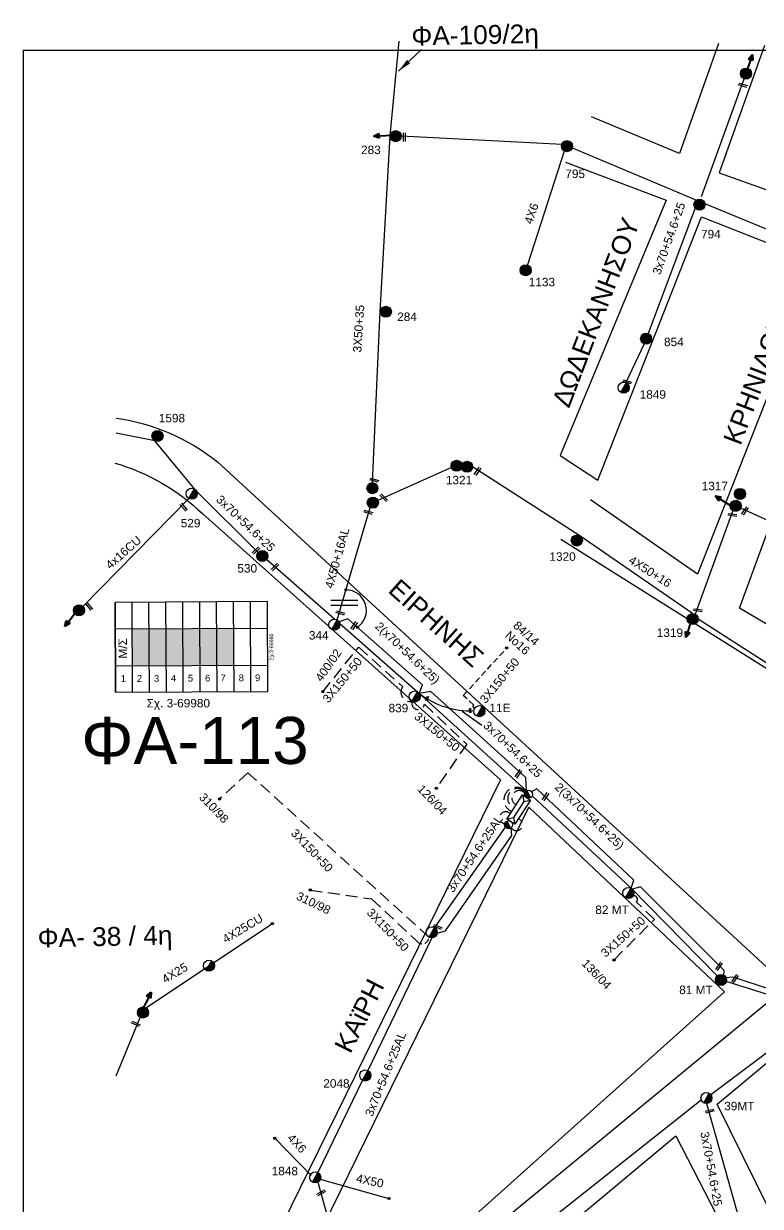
# Model space of a CAD drawing. Header units: millimetres. Extents: x -2449 to 9266, y 48 to 3905.
# Drawn here: x 7022.9 to 7179.7, y 3641.5 to 3893.1 of the extents above; entities that cross this region are included whole.
import ezdxf
from ezdxf.enums import TextEntityAlignment as Align

# ---------------------------------------------------------------- set-up
doc = ezdxf.new("R2010")
doc.units = ezdxf.units.MM
doc.linetypes.add('DASHED', pattern=[19.05, 12.7, -6.35])
for name, color, linetype in [('Άγνωστα', 7, 'Continuous'), ('Ασφαλειοκιβώτια Χ.Τ 9 αναχωρήσεων', 7, 'Continuous'), ('Γυμνά εναέρια ΧΤ (3Φ)   4x16CU', 7, 'Continuous'), ('Γυμνά εναέρια ΧΤ και ΦΟΠ (3Φ)   4x50+16AL', 7, 'Continuous'), ('Επίτονοι', 7, 'Continuous'), ('Επιγραφές - Σχήματα', 7, 'Continuous'), ('Καλώδια ΧΤ   3x150AL+50CU', 7, 'DASHED'), ('Μηχανική τομή', 7, 'Continuous'), ('Στύλος Ξύλινος', 7, 'Continuous'), ('Στύλος Ξύλινος @ 1', 7, 'Continuous'), ('Στύλος ΦΜ', 7, 'Continuous'), ('Στύλος ΦΜ @ 1', 7, 'Continuous'), ('Συνδέσεις', 7, 'Continuous'), ('Συνεστραμμένα ΧΤ   3x70+54.6+25 AL', 7, 'SYN_LINE'), ('Τομή', 7, 'Continuous'), ('Υποσταθμός εναέριος 2 στύλων', 7, 'Continuous'), ('Υποσταθμός πόλεως', 7, 'Continuous'), ('Υπόβαθρο ΔΕΗ', 7, 'Continuous'), ('Υπόγεια Καλώδια Δικτύου ΧΤ   .075', 7, 'DASHED'), ('Υπόγεια καλώδια Παροχών ΧΤ   4x25', 7, 'DASHED'), ('Υπόγεια καλώδια Παροχών ΧΤ   4x6', 7, 'DASHED')]:
    doc.layers.add(name, color=color, linetype=linetype)
doc.styles.add('arial', font='arial.ttf')
doc.styles.get("Standard").update_dxf_attribs({"font": 'arial.ttf'})
doc.linetypes.add('SYN_LINE', pattern='A,0.5,-0.0001,["/\\/\\/\\/",Standard,S=0.1,R=0,X=0,Y=-0.05],-0.25', length=0.7501)
doc.dimstyles.new('ISO-25', dxfattribs={"dimtxt": 2.5, "dimasz": 2.5, "dimexe": 1.25, "dimexo": 0.625, "dimtad": 1, "dimtxsty": 'Standard', "dimcen": 2.5, "dimadec": 0, "dimazin": 0, "dimtfac": 1, "dimtmove": 0, "dimatfit": 3, "dimfxl": 0, "dimarcsym": 0})

# ---------------------------------------------------------------- blocks, each defined once
blk = doc.blocks.new('ΥΠΑΡΧΩΝ ΤΣΙΜΕΝΤΕΝΙΟΣ ΣΤΥΛΟΣ')
at = {"layer": 'Στύλος ΦΜ'}
blk.add_hatch(color=7, dxfattribs=at).paths.add_polyline_path([(-1.29, -2.28, 0.574793), (2.62, 0, 0.268822), (1.3, 2.27)])
at = {"layer": 'Στύλος ΦΜ', "color": 7}
blk.add_line((-1.29, -2.28), (1.3, 2.27), dxfattribs=at)
blk.add_circle((0, 0), 2.62, dxfattribs=at)
at = {"layer": 'Στύλος ΦΜ', "flags": 4}
for tag, p in [('ΑΡΙΘΜΟΣ', (-4.68, 8.05)), ('ΤΥΠΟΣ', (-4.91, 3.03))]:
    blk.add_attdef(tag, p, '', height=4, dxfattribs=at)
blk = doc.blocks.new('ΥΠΑΡΧΩΝ ΞΥΛΙΝΟΣ ΣΤΥΛΟΣ')
at = {"layer": 'Στύλος Ξύλινος'}
h = blk.add_hatch(color=7, dxfattribs=at)
h.paths.add_polyline_path([(-2.62, 0, 0.270008), (-1.29, -2.28), (1.3, 2.27, 0.576266)])
h.paths.add_polyline_path([(-1.29, -2.28, 0.574793), (2.62, 0, 0.268822), (1.3, 2.27)])
at = {"layer": 'Στύλος Ξύλινος', "color": 7}
blk.add_line((-1.29, -2.28), (1.3, 2.27), dxfattribs=at)
blk.add_circle((0, 0), 2.62, dxfattribs=at)
at = {"layer": 'Στύλος Ξύλινος', "flags": 4}
for tag, p in [('ΑΡΙΘΜΟΣ', (-4.91, 8.6)), ('ΤΥΠΟΣ', (-4.85, 3.39))]:
    blk.add_attdef(tag, p, '', height=4, dxfattribs=at)
blk = doc.blocks.new('ΜΗΧΑΝΙΚΗ ΤΟΜΗ')
at = {"layer": 'Μηχανική τομή', "ltscale": 40}
for p, q in [((-1.89, 0.78), (1.89, 0.78)), ((1.89, 0), (-1.89, 0))]:
    blk.add_line(p, q, dxfattribs=at)
blk = doc.blocks.new('ΤΟΜΗ')
at = {"layer": 'Τομή', "ltscale": 40}
for p, q in [((-5.68, 0), (5.68, 0)), ((5.68, -2.33), (-5.68, -2.33))]:
    blk.add_line(p, q, dxfattribs=at)
blk = doc.blocks.new('ΕΠΙΤΟΝΟΣ')
at = {"layer": 'Επίτονοι', "lineweight": 40, "ltscale": 40}
blk.add_hatch(color=256, dxfattribs=at).paths.add_polyline_path([(-1.13, 6.47), (0, 9.1), (1.13, 6.47)])
for p, q in [((-1.13, 6.47), (0, 9.1)), ((1.13, 6.47), (-1.13, 6.47)), ((-1.13, 6.47), (0, 6.47)), ((0, 9.1), (1.13, 6.47)), ((0, 6.47), (0, 0))]:
    blk.add_line(p, q, dxfattribs=at)
blk = doc.blocks.new('ΥΠΟΣΤΑΘΜΟΣ ΕΝΑΕΡΙΟΣ ΕΠΙ 2 ΣΤΥΛΩΝ')
at = {"layer": 'Υποσταθμός εναέριος 2 στύλων', "linetype": 'Continuous'}
for points in [[(-11.97, -2.11, 0.574793), (-8.45, -0.07, 0.268822), (-9.64, 1.98)], [(9.68, -2.15, 0.574793), (13.19, -0.1, 0.268822), (12.01, 1.95)]]:
    blk.add_hatch(color=256, dxfattribs=at).paths.add_polyline_path(points)
for p, q in [((-11.97, -2.11), (-9.64, 1.98)), ((9.68, -2.15), (12.01, 1.95))]:
    blk.add_line(p, q, dxfattribs=at)
for centre in [(-10.81, -0.07), (10.84, -0.1)]:
    blk.add_circle(centre, 2.36, dxfattribs=at)
at = {"layer": 'Υποσταθμός πόλεως', "linetype": 'Continuous', "ltscale": 40}
blk.add_lwpolyline([(-8.57, 2.82), (8.57, 2.82), (8.57, -2.82), (-8.57, -2.82)], close=True, dxfattribs=at)
for points in [[(-5.75, 0), (-8.57, 2.82)], [(-8.57, -2.82), (-5.75, 0)], [(-5.75, 0), (5.75, 0)], [(5.75, 0), (8.57, 2.82)], [(8.57, -2.82), (5.75, 0)]]:
    blk.add_lwpolyline(points, dxfattribs=at)
at = {"layer": 'Υποσταθμός εναέριος 2 στύλων', "ltscale": 40, "flags": 1}
for tag, p in [('ΜΕΤΑΣΧΗΜΑΤΙΣΜΟΣ', (14.09, 2.51)), ('ΙΣΧΥΣ', (14.07, -0.28)), ('ΑΡΙΘΜΟΣ', (14.19, -3))]:
    blk.add_attdef(tag, p, '', height=1.8, dxfattribs=at)
blk = doc.blocks.new('_ΣΥΝΔΕΣΗ')
at = {"layer": 'Συνδέσεις', "linetype": 'SYN_LINE', "ltscale": 40}
blk.add_hatch(color=256, dxfattribs=at).paths.add_polyline_path([(0.5, -0.01, 1), (-0.5, -0.01, 1)])
at = {"layer": 'Συνδέσεις'}
blk.add_circle((0, -0.01), 0.5, dxfattribs=at)
blk = doc.blocks.new('ΑΣΦΑΛΕΙΟΚΙΒΩΤΙΟ ΥΠΟΣΤΑΘΜΟΥ 9 ΑΝΑΧΩΡΗΣΕΩΝ')
at = {"layer": 'Ασφαλειοκιβώτια Χ.Τ 9 αναχωρήσεων', "ltscale": 40}
for p, q in [((-23.8, 40.36), (24.02, 40.36)), ((-9.72, 40.36), (-9.72, -40.64)), ((9.94, 40.36), (9.94, -40.64)), ((-23.8, 31.36), (24.02, 31.36)), ((-23.8, 22.36), (24.02, 22.36)), ((-23.8, 13.36), (24.02, 13.36)), ((-23.8, 4.36), (24.02, 4.36)), ((-23.8, -4.64), (24.02, -4.64)), ((-23.8, -13.64), (24.02, -13.64)), ((-23.8, -22.64), (24.02, -22.64)), ((-23.8, -31.64), (24.02, -31.64))]:
    blk.add_line(p, q, dxfattribs=at)
at = {"layer": 'Ασφαλειοκιβώτια Χ.Τ 9 αναχωρήσεων'}
blk.add_lwpolyline([(-23.8, -40.64), (24.02, -40.64), (24.02, 40.36), (-23.8, 40.36)], close=True, dxfattribs=at)
for s, p in [('1', (-18.29, 37.57)), ('2', (-18.29, 29)), ('3', (-18.29, 19.93)), ('4', (-18.29, 10.91)), ('5', (-18.29, 1.89)), ('6', (-18.29, -7.24)), ('7', (-18.29, -15.48)), ('8', (-18.29, -25.17)), ('9', (-18.29, -33.86))]:
    blk.add_text(s, height=3.6, rotation=270, dxfattribs=at).set_placement(p)
at = {"layer": 'Ασφαλειοκιβώτια Χ.Τ 9 αναχωρήσεων', "ltscale": 40}
for tag, height, p in [('ΟΝΟΜΑ', 5, (-0.16, 44.31)), ('ΚΕΙΜΕΝΟ 1', 2, (17.06, 35.59)), ('ΚΕΙΜΕΝΟ 2', 2, (17.06, 26.88)), ('ΚΕΙΜΕΝΟ 3', 2, (17.06, 17.69)), ('ΚΕΙΜΕΝΟ 4', 2, (17.06, 8.71)), ('ΚΕΙΜΕΝΟ 5', 2, (17.06, -0.13)), ('ΚΕΙΜΕΝΟ 6', 2, (17.06, -9.05)), ('ΚΕΙΜΕΝΟ 7', 2, (17.06, -18.13)), ('ΚΕΙΜΕΝΟ 8', 2, (17.06, -26.85)), ('ΚΕΙΜΕΝΟ 9', 2, (17.06, -35.99)), ('ΣΧ', 2, (-0.1, -42.64))]:
    blk.add_attdef(tag, text='', height=height, dxfattribs=at).set_placement(p, align=Align.MIDDLE_CENTER)

msp = doc.modelspace()

# ---------------------------------------------------------------- hatches: boundary and pattern name
at = {"layer": 'Ασφαλειοκιβώτια Χ.Τ 9 αναχωρήσεων', "ltscale": 40}
for color, points in [(173, [(7049.61, 3764.38), (7046.01, 3764.37), (7046.05, 3756.5), (7049.65, 3756.52)]), (27, [(7053.21, 3764.4), (7049.61, 3764.38), (7049.65, 3756.52), (7053.25, 3756.54)]), (133, [(7056.81, 3764.42), (7053.21, 3764.4), (7053.25, 3756.54), (7056.85, 3756.56)]), (1, [(7060.41, 3764.44), (7056.81, 3764.42), (7056.85, 3756.56), (7060.45, 3756.58)]), (2, [(7064.01, 3764.46), (7060.41, 3764.44), (7060.45, 3756.58), (7064.05, 3756.6)]), (30, [(7067.61, 3764.48), (7064.01, 3764.46), (7064.05, 3756.6), (7067.65, 3756.62)])]:
    msp.add_hatch(color=color, dxfattribs=at).paths.add_polyline_path(points)

# ---------------------------------------------------------------- linework, layer by layer
at = {"layer": 'Άγνωστα', "color": 5, "linetype": 'SYN_LINE', "ltscale": 20}
msp.add_lwpolyline([(7097.14, 3795.45), (7098.81, 3831.84), (7100.89, 3869.2), (7102.83, 3889.31)], dxfattribs=at)
at = {"layer": 'Άγνωστα', "color": 30}
msp.add_lwpolyline([(7200.79, 3841.19), (7166.54, 3855.28), (7139.58, 3866.62), (7137.49, 3867.36), (7103.25, 3869.13)], dxfattribs=at)
at = {"layer": 'Άγνωστα', "color": 30, "linetype": 'SYN_LINE', "ltscale": 20}
msp.add_lwpolyline([(7137.95, 3865.97), (7130.12, 3841.74)], dxfattribs=at)
at = {"layer": 'Άγνωστα', "color": 133, "linetype": 'SYN_LINE', "ltscale": 20}
msp.add_lwpolyline([(7058.08, 3792.06), (7035.52, 3769.13)], dxfattribs=at)
at = {"layer": 'Άγνωστα', "color": 62, "linetype": 'Continuous', "ltscale": 20}
msp.add_lwpolyline([(7209.44, 3771.5), (7183.1, 3786.52), (7175.5, 3790.02)], dxfattribs=at)
at = {"layer": 'Άγνωστα', "color": 2, "linetype": 'DASHED', "ltscale": 0.2}
for points in [[(7109.12, 3698.82), (7070.66, 3733.75), (7064.58, 3728.17)], [(7083.91, 3708.81), (7096.97, 3706.93), (7106.56, 3697.97)]]:
    msp.add_lwpolyline(points, dxfattribs=at)
at = {"layer": 'Άγνωστα', "color": 133, "linetype": 'DASHED', "ltscale": 0.2}
msp.add_arc((7127.77, 3727.99), 2.65, 41.8911, 248.4689, dxfattribs=at)
at = {"layer": 'Άγνωστα', "color": 1, "linetype": 'DASHED', "ltscale": 0.2}
msp.add_arc((7128.01, 3728.3), 2.09, 38.7893, 250.907, dxfattribs=at)
at = {"layer": 'Άγνωστα', "color": 173, "linetype": 'DASHED', "ltscale": 0.2}
msp.add_arc((7128.36, 3728.4), 1.56, 40.5653, 246.3633, dxfattribs=at)
at = {"layer": 'Άγνωστα', "color": 2, "linetype": 'DASHED', "ltscale": 0.2}
msp.add_arc((7125.5, 3724.18), 1.29, 41.0415, 265.4437, dxfattribs=at)
at = {"layer": 'Άγνωστα', "color": 30, "linetype": 'DASHED', "ltscale": 0.2}
msp.add_arc((7127.79, 3722.73), 1.29, 210.6838, 72.2999, dxfattribs=at)
at = {"layer": 'Άγνωστα', "color": 2, "linetype": 'DASHED', "ltscale": 0.1}
msp.add_arc((7107.73, 3698.84), 1.45, 216.5623, 358.2279, dxfattribs=at)
at = {"layer": 'Γυμνά εναέρια ΧΤ και ΦΟΠ (3Φ)   4x50+16AL', "color": 1, "ltscale": 0.2}
for points in [[(7113.93, 3798.64), (7098.31, 3791.65)], [(7165.26, 3767.63), (7141.3, 3784.12), (7118.46, 3798.82)], [(7089.63, 3766.26), (7096.65, 3790.15)], [(7173.85, 3789.49), (7165.84, 3767.48)], [(7166.43, 3766.46), (7190.65, 3750.96)]]:
    msp.add_lwpolyline(points, dxfattribs=at)
at = {"layer": 'Γυμνά εναέρια ΧΤ και ΦΟΠ (3Φ)   4x50+16AL', "color": 173, "ltscale": 0.2}
for points in [[(7191.37, 3681.9), (7169.15, 3665.29)], [(7167.12, 3664.15), (7136.56, 3639.98), (7106.67, 3613.96)]]:
    msp.add_lwpolyline(points, dxfattribs=at)
at = {"layer": 'Επιγραφές - Σχήματα', "color": 173, "linetype": 'SYN_LINE', "ltscale": 10}
msp.add_line((7076.35, 3656.03), (7084.1, 3648.14), dxfattribs=at)
at = {"layer": 'Επιγραφές - Σχήματα'}
msp.add_lwpolyline([(7022.92, 3887.4), (9025.82, 3887.4), (9025.82, 2893.51), (7022.92, 2893.51)], close=True, dxfattribs=at)
at = {"layer": 'Επιγραφές - Σχήματα', "color": 85, "linetype": 'Continuous', "ltscale": 0.2}
msp.add_lwpolyline([(7297.69, 3749.14), (7181.35, 3684.94), (7117.81, 3632.62)], dxfattribs=at)
at = {"layer": 'Επιγραφές - Σχήματα', "color": 7, "linetype": 'DASHED', "ltscale": 0.2}
msp.add_lwpolyline([(7148.56, 3693.98), (7157.14, 3702.56), (7153.3, 3706.26)], dxfattribs=at)
at = {"layer": 'Επιγραφές - Σχήματα', "linetype": 'Continuous', "ltscale": 0.2}
msp.add_arc((7091.46, 3768.28), 4.39, 304.3615, 89.7315, dxfattribs=at)
at = {"layer": 'Επιγραφές - Σχήματα', "color": 7, "linetype": 'DASHED', "ltscale": 0.2}
msp.add_arc((7152.74, 3706.81), 0.782, 315.2559, 98.3135, dxfattribs=at)
at = {"layer": 'Καλώδια ΧΤ   3x150AL+50CU', "color": 133, "linetype": 'DASHED', "ltscale": 0.1}
msp.add_lwpolyline([(7118.94, 3747.51, -0.75379), (7118.67, 3748.17), (7116.47, 3750.2), (7125.87, 3760.43)], format="xyb", dxfattribs=at)
at = {"layer": 'Συνεστραμμένα ΧΤ   3x70+54.6+25 AL', "color": 2, "linetype": 'SYN_LINE', "ltscale": 20}
msp.add_line((7110.39, 3700.81), (7125.48, 3722.21), dxfattribs=at)
at = {"layer": 'Συνεστραμμένα ΧΤ   3x70+54.6+25 AL', "color": 30, "ltscale": 20}
for p, q in [((7112.67, 3700.17), (7126.78, 3720.42)), ((7109.76, 3698.64), (7096.19, 3670.4)), ((7095.03, 3668.35), (7085.54, 3648.76)), ((7086.05, 3647.29), (7100.65, 3643.22))]:
    msp.add_line(p, q, dxfattribs=at)
at = {"layer": 'Συνεστραμμένα ΧΤ   3x70+54.6+25 AL', "color": 30, "ltscale": 8}
for p, q in [((7126.78, 3720.42), (7126.67, 3722.07)), ((7110.92, 3699.61), (7112.67, 3700.17))]:
    msp.add_line(p, q, dxfattribs=at)
at = {"layer": 'Συνεστραμμένα ΧΤ   3x70+54.6+25 AL', "color": 30, "linetype": 'SYN_LINE', "ltscale": 20}
for points in [[(7167.13, 3856.31), (7176.22, 3881.33)], [(7165.96, 3854.26), (7155.78, 3827.15)]]:
    msp.add_lwpolyline(points, dxfattribs=at)
at = {"layer": 'Συνεστραμμένα ΧΤ   3x70+54.6+25 AL', "color": 30, "linetype": 'SYN_LINE', "ltscale": 10}
msp.add_lwpolyline([(7154.95, 3824.94), (7151.09, 3816.72)], dxfattribs=at)
at = {"layer": 'Συνεστραμμένα ΧΤ   3x70+54.6+25 AL', "color": 133, "linetype": 'SYN_LINE', "ltscale": 20}
for points in [[(7072.83, 3780.62), (7059.66, 3793.7), (7050.82, 3804.36), (7042.63, 3806)], [(7089.05, 3766.42), (7074.6, 3779.07)], [(7090.19, 3765.51), (7106.72, 3750.98), (7129.92, 3729.9)]]:
    msp.add_lwpolyline(points, dxfattribs=at)
at = {"layer": 'Συνεστραμμένα ΧΤ   3x70+54.6+25 AL', "color": 1, "linetype": 'SYN_LINE', "ltscale": 20}
for points in [[(7107.09, 3750.64), (7107.76, 3752.46), (7091.92, 3766.49), (7090.04, 3765.87)], [(7129.91, 3729.9), (7129.75, 3732.77), (7109.55, 3751.03), (7107.09, 3750.64)]]:
    msp.add_lwpolyline(points, dxfattribs=at)
at = {"layer": 'Συνεστραμμένα ΧΤ   3x70+54.6+25 AL', "color": 27, "linetype": 'SYN_LINE', "ltscale": 20}
for points in [[(7152.19, 3709.18), (7152.76, 3710.89), (7132.14, 3730.36), (7130.83, 3729.61)], [(7171.89, 3690.72), (7171.98, 3691.7), (7154.16, 3709.47), (7152.45, 3708.98)], [(7191.55, 3683.6), (7190.63, 3684.83), (7173.84, 3690.26), (7172.39, 3690.16)]]:
    msp.add_lwpolyline(points, dxfattribs=at)
at = {"layer": 'Συνεστραμμένα ΧΤ   3x70+54.6+25 AL', "color": 173, "linetype": 'SYN_LINE', "ltscale": 20}
for points in [[(7131.12, 3728.82), (7152.19, 3709.18), (7170.48, 3690.54)], [(7191.35, 3683.41), (7172.43, 3689.35)], [(7168.21, 3663.41), (7179.24, 3624.37)], [(7085.52, 3646.7), (7093.77, 3617.11)]]:
    msp.add_lwpolyline(points, dxfattribs=at)
at = {"layer": 'Συνεστραμμένα ΧΤ   3x70+54.6+25 AL', "color": 85, "ltscale": 20}
for points in [[(7048.9, 3683.78), (7075.84, 3701.68)], [(7042.63, 3669.33), (7047.73, 3681.73)]]:
    msp.add_lwpolyline(points, dxfattribs=at)
at = {"layer": 'Συνεστραμμένα ΧΤ   3x70+54.6+25 AL', "color": 133, "linetype": 'SYN_LINE', "ltscale": 15}
msp.add_arc((7117.87, 3764.49), 17.55, 232.1253, 272.8017, dxfattribs=at)
at = {"layer": 'Υπόβαθρο ΔΕΗ'}
for points in [[(7170.79, 3888.85), (7162.51, 3865.42), (7143.78, 3873.27)], [(7180.59, 3888.42), (7170.9, 3861.33), (7197.13, 3851.96), (7206.41, 3877.91)], [(7138.22, 3863.61), (7159.62, 3855.49), (7137.08, 3801.23), (7145.07, 3795.97), (7167.18, 3851.99), (7192.35, 3842.05), (7166.28, 3776), (7143.51, 3791.76)], [(7249.35, 3820.21), (7234.94, 3783.86), (7242.85, 3780.73), (7257.39, 3817.39), (7339.03, 3785.57), (7340, 3780.18), (7246.76, 3726.61), (7175.27, 3768.78), (7181.1, 3784.76), (7211.71, 3768.13), (7234.76, 3825.12), (7249.35, 3820.21)], [(7130.43, 3726.45), (7172.05, 3687.19), (7091.26, 3614.86), (7079.18, 3622.09), (7130.43, 3726.45)], [(7212.32, 3578.54), (7170.51, 3663.31), (7185.32, 3675.61), (7229.37, 3583.74), (7387.03, 3615), (7394.72, 3578.82)], [(7168.93, 3553.16), (7141.47, 3586.96), (7116.47, 3618.82), (7161.66, 3656.52), (7203.84, 3574.74)]]:
    msp.add_lwpolyline(points, dxfattribs=at)
for points in [[(7042.63, 3809.19, -0.133509), (7064.14, 3799.88), (7181.88, 3691.61), (7237.09, 3720.66), (7137.21, 3783.39)], [(7042.36, 3799.62, -0.1205), (7061.02, 3788.79), (7124.38, 3732.25), (7072.13, 3625.88), (7042.63, 3630.93)]]:
    msp.add_lwpolyline(points, format="xyb", dxfattribs=at)
at = {"layer": 'Υπόγεια Καλώδια Δικτύου ΧΤ   .075', "linetype": 'DASHED', "ltscale": 0.2}
for p, q in [((7086.57, 3750.99), (7094.23, 3760.45)), ((7094.23, 3760.45), (7103.58, 3752.05)), ((7108.2, 3748.31), (7117.19, 3739.84)), ((7117.19, 3739.84), (7110.73, 3730.45))]:
    msp.add_line(p, q, dxfattribs=at)
for centre, radius, start, end in [((7105.18, 3750.88), 1.98, 143.5878, 280.8595), ((7106.86, 3748.55), 1.36, 163.7004, 350.0958)]:
    msp.add_arc(centre, radius, start, end, dxfattribs=at)

# ---------------------------------------------------------------- block references
at = {"layer": 'Ασφαλειοκιβώτια Χ.Τ 9 αναχωρήσεων'}
ref = msp.add_blockref('ΑΣΦΑΛΕΙΟΚΙΒΩΤΙΟ ΥΠΟΣΤΑΘΜΟΥ 9 ΑΝΑΧΩΡΗΣΕΩΝ', (7058.58, 3760.46), dxfattribs=dict(at, xscale=0.3999999999999803, yscale=0.3999999999999803, zscale=0.3999999999999803, rotation=90.2994203924587))
ref.add_attrib('ΣΧ', 'Σχ.3-69980', dxfattribs={"ltscale": 40, "height": 0.8, "rotation": 90.2994}).set_placement((7075.63, 3760.5), align=Align.MIDDLE_CENTER)
at = {"layer": 'Επίτονοι'}
for p, xscale, yscale, zscale, rotation in [((7176.68, 3882.63), 0.4499999999998439, 0.4499999999998439, 0.4499999999998439, 341.4601199995834), ((7101.43, 3869.37), 0.4499999999997834, 0.4499999999997834, 0.4499999999997834, 93.44827055493124), ((7173.52, 3790.46), 0.4499999999998131, 0.4499999999998131, 0.4499999999998131, 58.12569008959393), ((7034.15, 3768.13), 0.4499999999998874, 0.4499999999998874, 0.4499999999998874, 143.0297065851624), ((7165.11, 3766.38), 0.4499999999998349, 0.4499999999998349, 0.4499999999998349, 162.1690959757396), ((7048.24, 3683.46), 0.4499999999997856, 0.4499999999997856, 0.4499999999997856, 333.3279586295183)]:
    msp.add_blockref('ΕΠΙΤΟΝΟΣ', p, dxfattribs=dict(at, xscale=xscale, yscale=yscale, zscale=zscale, rotation=rotation))
at = {"layer": 'Μηχανική τομή'}
for p, xscale, yscale, zscale, rotation in [((7175.9, 3879.76), 0.4999999999999997, 0.4999999999999997, 0.4999999999999997, 344.2058916035523), ((7103.73, 3868.92), 0.5, 0.5, 0.5, 269.2137433883831), ((7151.3, 3816.7), 0.4999999999999997, 0.4999999999999997, 0.4999999999999997, 344.2058916035523), ((7119.34, 3797.94), 0.50000000000025, 0.50000000000025, 0.50000000000025, 235.9981890656983), ((7097.47, 3795.78), 0.4999999999999997, 0.4999999999999997, 0.4999999999999997, 344.2058916035523), ((7099.42, 3792.12), 0.5000000000000773, 0.5000000000000773, 0.5000000000000773, 315.9093180972533), ((7057.09, 3790.34), 0.4999999999999999, 0.4999999999999999, 0.4999999999999999, 130.1191748113928), ((7176.56, 3789.29), 0.4999999999999993, 0.4999999999999993, 0.4999999999999993, 54.91932003904387), ((7096.2, 3788.95), 0.4999999999999997, 0.4999999999999997, 0.4999999999999997, 344.2058916035523), ((7173.71, 3788.38), 0.4999999999999926, 0.4999999999999926, 0.4999999999999926, 352.7502968959855), ((7072.21, 3781.15), 0.5000000000000001, 0.5000000000000001, 0.5000000000000001, 224.7715093205231), ((7076.26, 3777.64), 0.5000000000000001, 0.5000000000000001, 0.5000000000000001, 224.7715093205231), ((7036.97, 3769.27), 0.4999999999999756, 0.4999999999999756, 0.4999999999999756, 130.1191748113961), ((7090.28, 3767.54), 0.4999999999999952, 0.4999999999999952, 0.4999999999999952, 344.2058916035518), ((7166.36, 3768.12), 0.4999999999999926, 0.4999999999999926, 0.4999999999999926, 352.7502968959855), ((7093.42, 3764.92), 0.4999999999999996, 0.4999999999999996, 0.4999999999999996, 55.41876179338288), ((7108.89, 3749.52), 0.249999999999919, 0.249999999999919, 0.249999999999919, 68.45138536945211), ((7118.04, 3746.99), 0.249999999999919, 0.249999999999919, 0.249999999999919, 93.79395648866483), ((7128.34, 3733.41), 0.4999999999999996, 0.4999999999999996, 0.4999999999999996, 55.41876179338288), ((7134.12, 3728.55), 0.4999999999999996, 0.4999999999999996, 0.4999999999999996, 55.41876179338288), ((7111.09, 3701.14), 0.4999999999999997, 0.4999999999999997, 0.4999999999999997, 157.3114585856858), ((7171.05, 3692.45), 0.4999999999999996, 0.4999999999999996, 0.4999999999999996, 55.41876179338288), ((7174.44, 3689.83), 0.4999999999999996, 0.4999999999999996, 0.4999999999999996, 55.41876179338288), ((7046.85, 3680.54), 0.4999999999999995, 0.4999999999999995, 0.4999999999999995, 156.0243736840307), ((7168.92, 3661.61), 0.4999999999999885, 0.4999999999999885, 0.4999999999999885, 13.43637806214358), ((7086.15, 3644.59), 0.4999999999999997, 0.4999999999999997, 0.4999999999999997, 208.3735654718758)]:
    msp.add_blockref('ΜΗΧΑΝΙΚΗ ΤΟΜΗ', p, dxfattribs=dict(at, xscale=xscale, yscale=yscale, zscale=zscale, rotation=rotation))
at = {"layer": 'Στύλος Ξύλινος @ 1', "ltscale": 40, "xscale": 0.4499999999998181, "yscale": 0.4499999999998181, "zscale": 0.4499999999998181}
for p in [(7176.62, 3882.44), (7115.04, 3799.03), (7097.14, 3794.27), (7097.23, 3791.17), (7174.43, 3790.51), (7034.7, 3768.29), (7048.32, 3682.76)]:
    msp.add_blockref('ΥΠΑΡΧΩΝ ΞΥΛΙΝΟΣ ΣΤΥΛΟΣ', p, dxfattribs=at)
at = {"layer": 'Στύλος Ξύλινος @ 1', "ltscale": 40}
ref = msp.add_blockref('ΥΠΑΡΧΩΝ ΞΥΛΙΝΟΣ ΣΤΥΛΟΣ', (7102.07, 3869.13), dxfattribs=dict(at, xscale=0.4499999999998181, yscale=0.4499999999998181, zscale=0.4499999999998181))
ref.add_attrib('ΤΥΠΟΣ', '283', (7094.71, 3865.31), dxfattribs={"layer": 'Στύλος Ξύλινος', "height": 1.8, "flags": 4})
ref = msp.add_blockref('ΥΠΑΡΧΩΝ ΞΥΛΙΝΟΣ ΣΤΥΛΟΣ', (7138.53, 3867), dxfattribs=dict(at, xscale=0.4499999999998181, yscale=0.4499999999998181, zscale=0.4499999999998181))
ref.add_attrib('ΤΥΠΟΣ', '795', (7138.18, 3860.23), dxfattribs={"layer": 'Στύλος Ξύλινος', "height": 1.8, "flags": 4})
ref = msp.add_blockref('ΥΠΑΡΧΩΝ ΞΥΛΙΝΟΣ ΣΤΥΛΟΣ', (7166.73, 3854.56), dxfattribs=dict(at, xscale=0.4499999999998181, yscale=0.4499999999998181, zscale=0.4499999999998181))
ref.add_attrib('ΤΥΠΟΣ', '794', (7167.06, 3847.4), dxfattribs={"layer": 'Στύλος Ξύλινος', "height": 1.8, "flags": 4})
ref = msp.add_blockref('ΥΠΑΡΧΩΝ ΞΥΛΙΝΟΣ ΣΤΥΛΟΣ', (7129.75, 3840.62), dxfattribs=dict(at, xscale=0.4499999999998181, yscale=0.4499999999998181, zscale=0.4499999999998181))
ref.add_attrib('ΤΥΠΟΣ', '1133', (7130.4, 3837.2), dxfattribs={"layer": 'Στύλος Ξύλινος', "height": 1.8, "flags": 4})
ref = msp.add_blockref('ΥΠΑΡΧΩΝ ΞΥΛΙΝΟΣ ΣΤΥΛΟΣ', (7099.99, 3831.78), dxfattribs=dict(at, xscale=0.4499999999998181, yscale=0.4499999999998181, zscale=0.4499999999998181))
ref.add_attrib('ΤΥΠΟΣ', '284', (7102.4, 3829.82), dxfattribs={"layer": 'Στύλος Ξύλινος', "height": 1.8, "flags": 4})
ref = msp.add_blockref('ΥΠΑΡΧΩΝ ΞΥΛΙΝΟΣ ΣΤΥΛΟΣ', (7155.37, 3826.05), dxfattribs=dict(at, xscale=0.4499999999998181, yscale=0.4499999999998181, zscale=0.4499999999998181))
ref.add_attrib('ΤΥΠΟΣ', '854', (7159.18, 3824.47), dxfattribs={"layer": 'Στύλος Ξύλινος', "height": 1.8, "flags": 4})
ref = msp.add_blockref('ΥΠΑΡΧΩΝ ΞΥΛΙΝΟΣ ΣΤΥΛΟΣ', (7051.4, 3805.38), dxfattribs=dict(at, xscale=0.4499999999998181, yscale=0.4499999999998181, zscale=0.4499999999998181))
ref.add_attrib('ΤΥΠΟΣ', '1598', (7051.68, 3808.27), dxfattribs={"layer": 'Στύλος Ξύλινος', "height": 1.8, "flags": 4})
ref = msp.add_blockref('ΥΠΑΡΧΩΝ ΞΥΛΙΝΟΣ ΣΤΥΛΟΣ', (7117.28, 3798.82), dxfattribs=dict(at, xscale=0.4499999999998181, yscale=0.4499999999998181, zscale=0.4499999999998181))
ref.add_attrib('ΤΥΠΟΣ', '1321', (7112.77, 3795.09), dxfattribs={"layer": 'Στύλος Ξύλινος', "height": 1.8, "flags": 4})
ref = msp.add_blockref('ΥΠΑΡΧΩΝ ΞΥΛΙΝΟΣ ΣΤΥΛΟΣ', (7175.34, 3793.05), dxfattribs=dict(at, xscale=0.4499999999998181, yscale=0.4499999999998181, zscale=0.4499999999998181))
ref.add_attrib('ΤΥΠΟΣ', '1317', (7167.19, 3793.83), dxfattribs={"layer": 'Στύλος Ξύλινος', "height": 1.8, "flags": 4})
ref = msp.add_blockref('ΥΠΑΡΧΩΝ ΞΥΛΙΝΟΣ ΣΤΥΛΟΣ', (7140.63, 3783.15), dxfattribs=dict(at, xscale=0.4499999999998181, yscale=0.4499999999998181, zscale=0.4499999999998181))
ref.add_attrib('ΤΥΠΟΣ', '1320', (7134.8, 3778.82), dxfattribs={"layer": 'Στύλος Ξύλινος', "height": 1.8, "flags": 4})
ref = msp.add_blockref('ΥΠΑΡΧΩΝ ΞΥΛΙΝΟΣ ΣΤΥΛΟΣ', (7073.71, 3779.84), dxfattribs=dict(at, xscale=0.4499999999998181, yscale=0.4499999999998181, zscale=0.4499999999998181))
ref.add_attrib('ΤΥΠΟΣ', '530', (7068.4, 3776.32), dxfattribs={"layer": 'Στύλος Ξύλινος', "height": 1.8, "flags": 4})
ref = msp.add_blockref('ΥΠΑΡΧΩΝ ΞΥΛΙΝΟΣ ΣΤΥΛΟΣ', (7165.26, 3766.46), dxfattribs=dict(at, xscale=0.4499999999998181, yscale=0.4499999999998181, zscale=0.4499999999998181))
ref.add_attrib('ΤΥΠΟΣ', '1319', (7157.63, 3762.63), dxfattribs={"layer": 'Στύλος Ξύλινος', "height": 1.8, "flags": 4})
ref = msp.add_blockref('ΥΠΑΡΧΩΝ ΞΥΛΙΝΟΣ ΣΤΥΛΟΣ', (7171.31, 3689.7), dxfattribs=dict(at, xscale=0.4499999999998181, yscale=0.4499999999998181, zscale=0.4499999999998181))
ref.add_attrib('ΤΥΠΟΣ', '81 ΜΤ', (7162.41, 3686.68), dxfattribs={"layer": 'Στύλος Ξύλινος', "height": 1.8, "flags": 4})
at = {"layer": 'Στύλος ΦΜ @ 1', "ltscale": 40}
ref = msp.add_blockref('ΥΠΑΡΧΩΝ ΤΣΙΜΕΝΤΕΝΙΟΣ ΣΤΥΛΟΣ', (7150.59, 3815.65), dxfattribs=dict(at, xscale=0.4499999999998181, yscale=0.4499999999998181, zscale=0.4499999999998181))
ref.add_attrib('ΤΥΠΟΣ', '1849', (7154, 3813.3), dxfattribs={"layer": 'Στύλος ΦΜ', "height": 1.8, "flags": 4})
ref = msp.add_blockref('ΥΠΑΡΧΩΝ ΤΣΙΜΕΝΤΕΝΙΟΣ ΣΤΥΛΟΣ', (7058.66, 3793.08), dxfattribs=dict(at, xscale=0.4499999999998181, yscale=0.4499999999998181, zscale=0.4499999999998181))
ref.add_attrib('ΤΥΠΟΣ', '529', (7056.35, 3785.93), dxfattribs={"layer": 'Στύλος ΦΜ', "height": 1.8, "flags": 4})
ref = msp.add_blockref('ΥΠΑΡΧΩΝ ΤΣΙΜΕΝΤΕΝΙΟΣ ΣΤΥΛΟΣ', (7089.05, 3765.24), dxfattribs=dict(at, xscale=0.4499999999998181, yscale=0.4499999999998181, zscale=0.4499999999998181))
ref.add_attrib('ΤΥΠΟΣ', '344', (7083.62, 3762.08), dxfattribs={"layer": 'Στύλος ΦΜ', "height": 1.8, "flags": 4})
ref = msp.add_blockref('ΥΠΑΡΧΩΝ ΤΣΙΜΕΝΤΕΝΙΟΣ ΣΤΥΛΟΣ', (7106.13, 3749.96), dxfattribs=dict(at, xscale=0.4499999999998181, yscale=0.4499999999998181, zscale=0.4499999999998181))
ref.add_attrib('ΤΥΠΟΣ', '839', (7100.57, 3746.61), dxfattribs={"layer": 'Στύλος ΦΜ', "height": 1.8, "flags": 4})
ref = msp.add_blockref('ΥΠΑΡΧΩΝ ΤΣΙΜΕΝΤΕΝΙΟΣ ΣΤΥΛΟΣ', (7119.9, 3746.84), dxfattribs=dict(at, xscale=0.4499999999998181, yscale=0.4499999999998181, zscale=0.4499999999998181))
ref.add_attrib('ΑΡΙΘΜΟΣ', '11Ε', (7122.03, 3746.64), dxfattribs={"layer": 'Στύλος ΦΜ', "height": 1.8, "flags": 4})
ref = msp.add_blockref('ΥΠΑΡΧΩΝ ΤΣΙΜΕΝΤΕΝΙΟΣ ΣΤΥΛΟΣ', (7151.6, 3708.16), dxfattribs=dict(at, xscale=0.4499999999998181, yscale=0.4499999999998181, zscale=0.4499999999998181))
ref.add_attrib('ΤΥΠΟΣ', '82 ΜΤ', (7144.56, 3703.71), dxfattribs={"layer": 'Στύλος ΦΜ', "height": 1.8, "flags": 4})
at = {"layer": 'Στύλος ΦΜ @ 1', "ltscale": 40, "xscale": 0.4499999999998181, "yscale": 0.4499999999998181, "zscale": 0.4499999999998181}
for p in [(7109.76, 3699.82), (7062.37, 3692.73)]:
    msp.add_blockref('ΥΠΑΡΧΩΝ ΤΣΙΜΕΝΤΕΝΙΟΣ ΣΤΥΛΟΣ', p, dxfattribs=at)
at = {"layer": 'Στύλος ΦΜ @ 1', "ltscale": 40}
ref = msp.add_blockref('ΥΠΑΡΧΩΝ ΤΣΙΜΕΝΤΕΝΙΟΣ ΣΤΥΛΟΣ', (7095.61, 3669.38), dxfattribs=dict(at, xscale=0.4499999999998181, yscale=0.4499999999998181, zscale=0.4499999999998181))
ref.add_attrib('ΤΥΠΟΣ', '2048', (7086.68, 3666.78), dxfattribs={"layer": 'Στύλος ΦΜ', "height": 1.8, "flags": 4})
ref = msp.add_blockref('ΥΠΑΡΧΩΝ ΤΣΙΜΕΝΤΕΝΙΟΣ ΣΤΥΛΟΣ', (7168.21, 3664.58), dxfattribs=dict(at, xscale=0.4499999999998181, yscale=0.4499999999998181, zscale=0.4499999999998181))
ref.add_attrib('ΤΥΠΟΣ', '39ΜΤ', (7171.99, 3661.97), dxfattribs={"layer": 'Στύλος ΦΜ', "height": 1.8, "flags": 4})
ref = msp.add_blockref('ΥΠΑΡΧΩΝ ΤΣΙΜΕΝΤΕΝΙΟΣ ΣΤΥΛΟΣ', (7084.96, 3647.73), dxfattribs=dict(at, xscale=0.4499999999998181, yscale=0.4499999999998181, zscale=0.4499999999998181))
ref.add_attrib('ΤΥΠΟΣ', '1848', (7075.7, 3648.16), dxfattribs={"layer": 'Στύλος ΦΜ', "height": 1.8, "flags": 4})
at = {"layer": 'Συνδέσεις', "xscale": 0.4500000000000455, "yscale": 0.4500000000000455, "zscale": 0.4500000000000455}
for p in [(7091.49, 3772.67), (7093.97, 3764.68), (7125.69, 3760.3), (7086.57, 3751), (7110.73, 3730.46), (7064.58, 3728.17), (7083.91, 3708.82), (7075.84, 3701.68), (7148.53, 3693.92), (7076.35, 3656.03), (7100.65, 3643.22)]:
    msp.add_blockref('_ΣΥΝΔΕΣΗ', p, dxfattribs=at)
at = {"layer": 'Τομή', "xscale": 0.5, "yscale": 0.5, "zscale": 0.5}
msp.add_blockref('ΤΟΜΗ', (7091.16, 3770.45), dxfattribs=at)
at = {"layer": 'Υποσταθμός εναέριος 2 στύλων', "xscale": 0.3583585186840798, "yscale": 0.3583585186840798, "zscale": 0.3583585186840798, "rotation": 236.8817006524204}
msp.add_blockref('ΥΠΟΣΤΑΘΜΟΣ ΕΝΑΕΡΙΟΣ ΕΠΙ 2 ΣΤΥΛΩΝ', (7128.26, 3725.93), dxfattribs=at)

# ---------------------------------------------------------------- texts
at = {"layer": 'Άγνωστα', "linetype": 'SYN_LINE', "ltscale": 20, "char_height": 1.8, "width": 69.1904, "attachment_point": 1, "style": 'arial'}
for s, insert, rotation in [('3X50+35', (7092.97, 3823.2), 86.2905), ('\\A1;4X50+16', (7152.43, 3780.01), 327.5292), ('\\A1;3X150+50', (7086.38, 3749.58), 50.6523), ('\\A1;3X150+50', (7119.83, 3749.47), 50.6523), ('\\A1;Σχ. 3-69980', (7049.08, 3749.44), 0.0564), ('\\A1;3X150+50', (7107.01, 3746.82), 320.8075), ('\\A1;3X150+50', (7080.94, 3722.03), 313.8352), ('\\A1;3X150+50', (7097.09, 3705.12), 313.8352), ('\\pt7.2;4X25CU', (7064.98, 3698.97), 30.8566), ('\\A1;3X150+50', (7145.53, 3695.74), 41.3444), ('\\A1;4X6', (7080.17, 3657.17), 313.8352), ('\\A1;4X50', (7093.92, 3648.45), 348.2377)]:
    msp.add_mtext(s, dxfattribs=dict(at, insert=insert, rotation=rotation))
at = {"layer": 'Γυμνά εναέρια ΧΤ (3Φ)   4x16CU', "ltscale": 40, "insert": (7040.16, 3778.27), "char_height": 1.8, "width": 7.7399, "attachment_point": 1, "rotation": 41.5993, "style": 'arial'}
msp.add_mtext('4x16CU', dxfattribs=at)
at = {"layer": 'Γυμνά εναέρια ΧΤ και ΦΟΠ (3Φ)   4x50+16AL', "ltscale": 40, "insert": (7086.99, 3773.29), "char_height": 1.8, "width": 69.1904, "attachment_point": 1, "rotation": 74.5347, "style": 'arial'}
msp.add_mtext('\\A1;4X50+16AL', dxfattribs=at)
at = {"layer": 'Επιγραφές - Σχήματα', "char_height": 4, "width": 157.7424, "attachment_point": 1}
for s, insert, rotation in [('ΦΑ-109/2η', (7105.38, 3892.38), 1.2511), ('ΔΩΔΕΚΑΝΗΣΟΥ', (7135.24, 3812.58), 69.1219), ('ΚΡΗΝΙΔΩΝ', (7171.69, 3804.59), 69.1219), ('ΕΙΡΗΝΗΣ', (7102.9, 3775.28), 318.1828), ('ΦΑ- 38 / 4η', (7025.86, 3700.61), 1.2511), ('\\pt16;KAϊPH', (7088.86, 3675.62), 63.3739)]:
    msp.add_mtext(s, dxfattribs=dict(at, insert=insert, rotation=rotation))
at = {"layer": 'Επιγραφές - Σχήματα', "linetype": 'SYN_LINE', "ltscale": 20, "char_height": 1.8, "width": 69.1904, "attachment_point": 1, "style": 'arial'}
for s, insert, rotation in [('84/14', (7128.13, 3766.18), 317.7438), ('\\pt7.2;Nο16', (7126.39, 3764.04), 317.7438), ('\\A1;M/Σ', (7043.14, 3758.03), 90.3448), ('400/02', (7084.84, 3753.99), 55.2721), ('\\A1;126/04', (7107.86, 3731.41), 313.8352), ('\\A1;310/98', (7061.41, 3729.65), 313.8352), ('\\A1;310/98', (7081.53, 3708.54), 334.2689), ('\\A1;136/04', (7142.82, 3694.31), 313.8352)]:
    msp.add_mtext(s, dxfattribs=dict(at, insert=insert, rotation=rotation))
at = {"layer": 'Επιγραφές - Σχήματα', "insert": (7035.16, 3745.62), "char_height": 10, "width": 103.4348, "attachment_point": 1}
msp.add_mtext('ΦΑ-113', dxfattribs=at)
at = {"layer": 'Συνεστραμμένα ΧΤ   3x70+54.6+25 AL', "linetype": 'DASHED', "ltscale": 0.1, "style": 'arial'}
msp.add_text('3x70+54.6+25AL', height=1.8, rotation=56.0157, dxfattribs=at).set_placement((7114.3, 3708.09))
at = {"layer": 'Συνεστραμμένα ΧΤ   3x70+54.6+25 AL', "style": 'arial'}
msp.add_text('3x70+54.6+25AL', height=1.8, rotation=67.8234, dxfattribs=at).set_placement((7097.15, 3660.5))
at = {"layer": 'Συνεστραμμένα ΧΤ   3x70+54.6+25 AL', "linetype": 'SYN_LINE', "ltscale": 20, "char_height": 1.8, "width": 69.1904, "attachment_point": 1, "style": 'arial'}
for s, insert, rotation in [('3x70+54.6+25', (7156.67, 3840.1), 70.4008), ('3x70+54.6+25', (7064.97, 3792.97), 316.4294), ('2(x70+54.6+25)', (7098.8, 3766.01), 316.4294), ('3x70+54.6+25', (7121.8, 3744.93), 316.4294), ('2(3x70+54.6+25)', (7137.02, 3731.8), 316.4294), ('3x70+54.6+25', (7168.68, 3657.59), 280.3862)]:
    msp.add_mtext(s, dxfattribs=dict(at, insert=insert, rotation=rotation))
at = {"layer": 'Υπόγεια καλώδια Παροχών ΧΤ   4x25', "linetype": 'DASHED', "ltscale": 0.1, "insert": (7052.1, 3690.45), "char_height": 1.8, "width": 69.1904, "attachment_point": 1, "rotation": 30.8566, "style": 'arial'}
msp.add_mtext('\\pt7.2;4X25', dxfattribs=at)
at = {"layer": 'Υπόγεια καλώδια Παροχών ΧΤ   4x6', "linetype": 'DASHED', "ltscale": 0.1, "insert": (7129.39, 3850.85), "char_height": 1.8, "width": 69.1904, "attachment_point": 1, "rotation": 71.1649, "style": 'arial'}
msp.add_mtext('4X6', dxfattribs=at)

# ---------------------------------------------------------------- leaders
at = {"layer": 'Επιγραφές - Σχήματα', "ltscale": 40}
for points, override in [([(7102.66, 3882.92), (7107.57, 3887.58)], {"dimasz": 3, "dimtad": 0}), ([(7116.21, 3746.83), (7120.39, 3743.9)], {"dimasz": 1, "dimtad": 0})]:
    msp.add_leader(points, dimstyle='ISO-25', override=override, dxfattribs=at)

doc.saveas('drawing.dxf')
